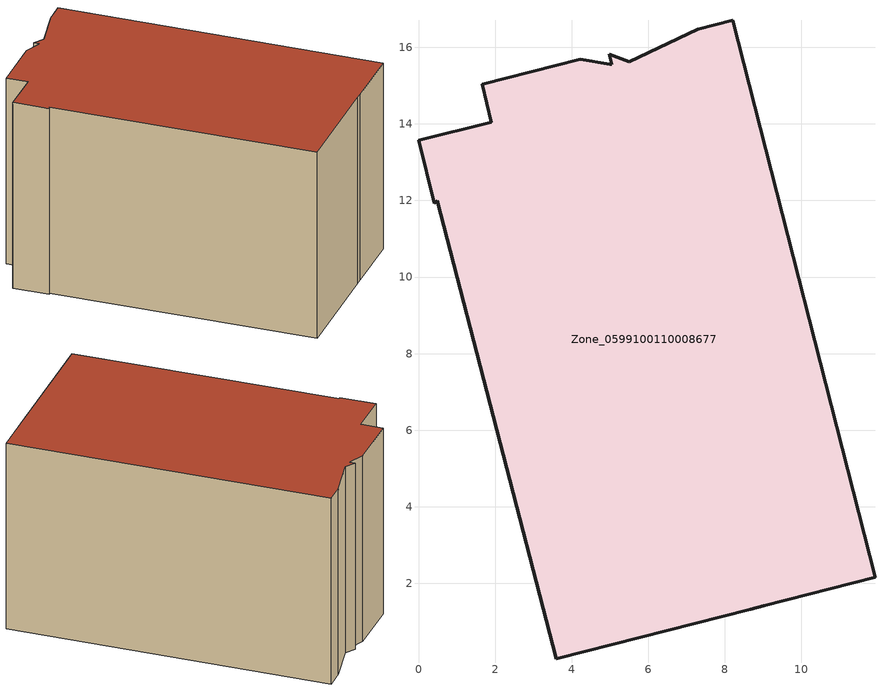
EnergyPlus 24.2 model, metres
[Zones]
Zone_0599100110008677
 floor ground (C_G): 3.6,0.04 0.49,12 0.42,11.93 0,13.57 1.9,14.04 1.66,15.04 4.23,15.69 4.99,15.55 5.05,15.56 4.99,15.81 5.51,15.62 7.3,16.47 8.21,16.7 11.92,2.16 9.02,1.42 8.67,1.33 z0
 wall outside (C_F): 11.92,2.16 8.21,16.7 7.3,16.47 5.51,15.62 4.99,15.81 5.05,15.56 4.99,15.55 4.23,15.69 1.66,15.04 1.9,14.04 0,13.57 0.42,11.93 0.49,12 3.6,0.04 8.67,1.33 9.02,1.42 11.92,2.16 z0:9.22
 roof outside (C_R): 0.49,12 3.6,0.04 8.67,1.33 9.02,1.42 11.92,2.16 8.21,16.7 7.3,16.47 5.51,15.62 4.99,15.81 5.05,15.56 4.99,15.55 4.23,15.69 1.66,15.04 1.9,14.04 0,13.57 0.42,11.93 z9.22
[BUILDING]
Pand.0599100110008677: North Axis=0; Terrain=City; Loads Convergence Tolerance Value=0.04; Temperature Convergence Tolerance Value=0.4; Solar Distribution=FullExterior; Maximum Number of Warmup Days=25; Minimum Number of Warmup Days=1
[Site:Location]
Rotterdam.The.Hague.AP_ZH_NLD Design_Conditions: Latitude=51.96; Longitude=4.45; Time Zone=1; Elevation=-4.5
[SITE:GROUNDTEMPERATURE:BUILDINGSURFACE]
18, 18, 18, 18, 18, 18, 18, 18, 18, 18, 18, 18
[MATERIAL] Thermal Absorptance=0.9; Solar Absorptance=0.7; Visible Absorptance=0.7
Name | Roughness | Thickness | Conductivity | Density | Specific Heat
G.D.2015-2018 | MediumSmooth | 0.15 | 0.0428571 | 540 | 1210
F.D.2015-2018 | Rough | 0.3 | 0.0666667 | 1920 | 840
R.D.2015-2018 | MediumRough | 0.2 | 0.0333333 | 1500 | 1000
[CONSTRUCTION]
C_G: G.D.2015-2018
C_F: F.D.2015-2018
C_R: R.D.2015-2018
[ZONE]
Zone_0599100110008677: Type=1; Multiplier=1; Ceiling Height=Autocalculate; Volume=Autocalculate; Floor Area=autocalculate; Part of Total Floor Area=Yes
[ZONEINFILTRATION:DESIGNFLOWRATE]
Infil_Zone_0599100110008677: Zone or ZoneList or Space or SpaceList=Zone_0599100110008677; Schedule=AlwaysOn; Design Flow Rate Calculation Method=Flow/Area; Flow Rate per Floor Area=0.0021; Constant Term Coefficient=1; Temperature Term Coefficient=0; Velocity Term Coefficient=0; Velocity Squared Term Coefficient=0
[HVACTEMPLATE:ZONE:IDEALLOADSAIRSYSTEM]
Zone_0599100110008677: Maximum Heating Supply Air Temperature=50; Minimum Cooling Supply Air Temperature=13; Maximum Heating Supply Air Humidity Ratio=0.0156; Minimum Cooling Supply Air Humidity Ratio=0.0077; Heating Limit=NoLimit; Cooling Limit=NoLimit; Dehumidification Control Type=ConstantSensibleHeatRatio; Cooling Sensible Heat Ratio=0.7; Dehumidification Setpoint=60; Humidification Control Type=None; Humidification Setpoint=30; Outdoor Air Method=None; Outdoor Air Flow Rate per Person=0.00944; Outdoor Air Flow Rate per Zone Floor Area=0; Outdoor Air Flow Rate per Zone=0; Demand Controlled Ventilation Type=None; Outdoor Air Economizer Type=NoEconomizer; Heat Recovery Type=None; Sensible Heat Recovery Effectiveness=0.7; Latent Heat Recovery Effectiveness=0.65
[ZONECONTROL:THERMOSTAT]
ThermostatControl_Zone_0599100110008677: Zone or ZoneList=Zone_0599100110008677; Control Type Schedule=DualSetpointControlType; Control 1=Thermostat_Zone_0599100110008677; Temperature Difference Between Cutout And Setpoint=0
[THERMOSTATSETPOINT:DUALSETPOINT]
Thermostat_Zone_0599100110008677: Heating Setpoint Temperature Schedule=HeatingSetpoint_Zone_0599100110008677; Cooling Setpoint Temperature Schedule=CoolingSetpoint_Zone_0599100110008677
[SCHEDULE:COMPACT]
HeatingSetpoint_Zone_0599100110008677: Through: 12/31, For: AllDays, Until: 24:00, 21
CoolingSetpoint_Zone_0599100110008677: Through: 12/31, For: AllDays, Until: 24:00, 24
DualSetpointControlType: Through: 12/31, For: AllDays, Until: 24:00, 4
AlwaysOn: Through: 12/31, For: AllDays, Until: 24:00, 1
